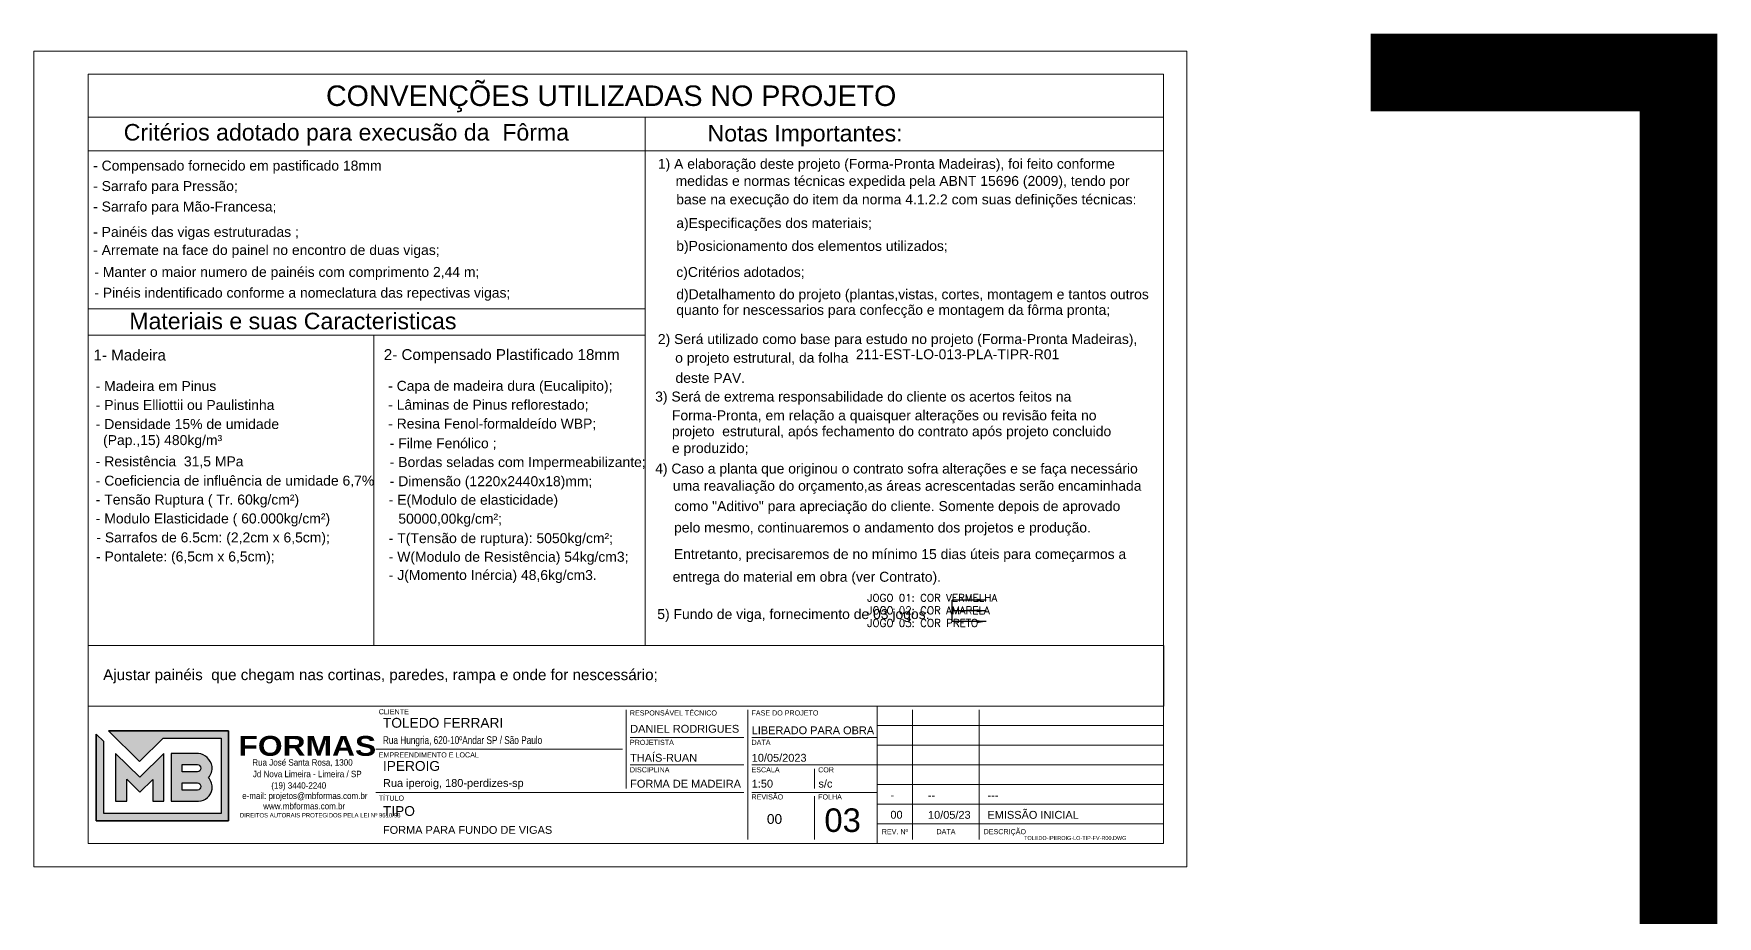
# Model space of a CAD drawing. Extents: x -20676 to 4767, y -817 to 13976.
# Drawn here: x -15921 to -13753, y 8618 to 9755 of the extents above; entities that cross this region are included whole.
import ezdxf
from ezdxf.enums import TextEntityAlignment as Align

# ---------------------------------------------------------------- set-up
doc = ezdxf.new("R2010")
doc.units = 0
doc.layers.get('0').update_dxf_attribs({"lineweight": 13})
for name, color, linetype, lineweight in [('contorno de painel', 7, 'Continuous', 13), ('FOLHA MB', 7, 'Continuous', 13), ('REAPROVEITAMENTO', 1, 'Continuous', 13)]:
    doc.layers.add(name, color=color, linetype=linetype, lineweight=lineweight)
doc.layers.add('MB_LOGO', color=254, linetype='Continuous')
doc.styles.add('ARIAL', font='arial.ttf', dxfattribs={"oblique": 15, "height": 25})
doc.styles.add('MB_C01', font='arial.ttf', dxfattribs={"height": 1.3})
doc.styles.add('MB_C02', font='arial.ttf', dxfattribs={"height": 2})
doc.styles.add('MB_C03', font='arial.ttf', dxfattribs={"height": 2.5})
doc.styles.add('MB_C04', font='arial.ttf', dxfattribs={"height": 6})
doc.styles.add('MB_LOGO', font='ariblk.ttf', dxfattribs={"height": 75})
doc.styles.add('MB_TEXT', font='ARIALN.TTF', dxfattribs={"height": 10})
doc.styles.add('RICARDO', font='arial.ttf', dxfattribs={"width": 0.8})
doc.styles.add('ROMANS', font='romans.shx')
doc.dimstyles.new('PAINEL', dxfattribs={"dimtxt": 7, "dimasz": 3, "dimexe": 3, "dimexo": 3, "dimgap": 3, "dimtad": 1, "dimdec": 1, "dimzin": 12, "dimdsep": 46, "dimtxsty": 'ROMANS', "dimblk": 'DOT', "dimcen": 0, "dimclrd": 4, "dimclre": 4, "dimclrt": 240, "dimadec": 1, "dimazin": 3, "dimtfac": 1, "dimtdec": 1, "dimtmove": 0, "dimatfit": 3, "dimfxl": 0, "dimtolj": 1, "dimtzin": 12, "dimarcsym": 0})

# ---------------------------------------------------------------- blocks, each defined once
blk = doc.blocks.new('LOGO2')
at = {"layer": 'MB_LOGO', "linetype": 'Continuous'}
h = blk.add_hatch(color=256, dxfattribs=at)
h.dxf.hatch_style = 1
h.set_gradient(color1=(242, 132, 69), color2=(247, 180, 141), rotation=90, tint=1)
h.paths.add_polyline_path([(7.48, 9.64), (10.45, 12.57), (17.71, 12.57), (17.71, 3.12), (2.97, 3.12), (2.97, 12.14), (2.04, 13.06), (2.04, 2.19), (18.64, 2.19), (18.64, 13.5), (3.56, 13.5)])
h = blk.add_hatch(color=256, dxfattribs=at)
h.dxf.hatch_style = 1
h.set_gradient(color1=(242, 132, 69), color2=(247, 180, 141), rotation=90, tint=1)
h.paths.add_polyline_path([(10.52, 4.64), (10.52, 10.66), (7.5, 7.68), (4.47, 10.66), (4.47, 4.64), (5.86, 4.64), (5.86, 7.4), (7.51, 5.78), (9.13, 7.37), (9.13, 4.64)])
h = blk.add_hatch(color=256, dxfattribs=at)
h.dxf.hatch_style = 1
h.set_gradient(color1=(242, 132, 69), color2=(247, 180, 141), rotation=90, tint=1)
h.paths.add_polyline_path([(11.42, 10.66), (11.42, 4.64), (14.89, 4.64, 0.350532), (16.57, 6.18, 0.219217), (16.12, 7.6, 0.21502), (16.57, 9.03, 0.319901), (14.85, 10.66)])
h.paths.add_polyline_path([(14.75, 8.33), (12.82, 8.33), (12.82, 9.26), (14.63, 9.26, -1)], flags=16)
h.paths.add_polyline_path([(14.75, 6.04), (12.82, 6.04), (12.82, 6.97), (14.63, 6.97, -1)], flags=16)
blk.add_lwpolyline([(3.56, 13.5), (18.64, 13.5), (18.64, 2.19), (2.04, 2.19), (2.04, 13.06)], dxfattribs=at)
at = {"layer": 'MB_LOGO', "color": 31, "linetype": 'Continuous', "true_color": 0xf7b48d}
for points in [[(10.45, 12.57), (17.71, 12.57), (17.71, 3.12), (2.97, 3.12), (2.97, 12.14), (2.04, 13.06), (2.04, 2.19), (18.64, 2.19), (18.64, 13.5), (3.56, 13.5), (7.48, 9.64)], [(4.47, 10.66), (4.47, 4.64), (5.86, 4.64), (5.86, 7.4), (7.51, 5.78), (9.13, 7.37), (9.13, 4.64), (10.52, 4.64), (10.52, 10.66), (7.5, 7.68)]]:
    blk.add_lwpolyline(points, close=True, dxfattribs=at)
for points in [[(16.57, 9.03, 0.319901), (14.85, 10.66), (11.42, 10.66), (11.42, 4.64), (14.89, 4.64, 0.350532), (16.57, 6.18, 0.219217), (16.12, 7.6, 0.21502)], [(12.82, 9.26), (14.75, 9.26, -0.880235), (14.75, 8.33), (12.82, 8.33)], [(12.82, 6.97), (14.75, 6.97, -0.880235), (14.75, 6.04), (12.82, 6.04)]]:
    blk.add_lwpolyline(points, format="xyb", close=True, dxfattribs=at)
at = {"layer": 'MB_LOGO', "color": 0, "linetype": 'Continuous', "style": 'MB_LOGO'}
blk.add_text('FORMAS', height=2.496, dxfattribs=at).set_placement((19.88, 10.35))
at = {"layer": 'MB_LOGO', "color": 0, "style": 'MB_TEXT', "width": 1.1}
for s, p in [('Rua José Santa Rosa, 1300', (21.62, 9.12)), ('Jd Nova Limeira - Limeira / SP', (21.69, 7.67)), ('(19) 3440-2240', (24.01, 6.23)), ('e-mail: projetos@mbformas.com.br', (20.35, 4.93)), ('www.mbformas.com.br', (22.99, 3.64))]:
    blk.add_text(s, height=0.7993, dxfattribs=at).set_placement(p)
at = {"layer": 'MB_LOGO', "color": 252, "style": 'MB_TEXT'}
blk.add_text('DIREITOS AUTORAIS PROTEGIDOS PELA LEI Nº 9610/98', height=0.546, dxfattribs=at).set_placement((20.07, 2.62))
blk = doc.blocks.new('A$Ceb89ac90')
at = {"color": 1}
for p, q in [((1086.3, 356.7), (70, 356.7)), ((763, 351.7), (763, 250.7)), ((919.6, 351.7), (919.6, 185)), ((1086.3, 356.7), (1086.3, 179.9)), ((1455, 356.7), (1086.3, 356.7)), ((1131.8, 185), (1131.8, 351.7)), ((1217.6, 351.7), (1217.6, 185)), ((1455, 331.5), (1086.3, 331.5)), ((914.6, 316.3), (768.1, 316.3)), ((1086.3, 316.3), (924.7, 316.3)), ((1455, 306.2), (1086.3, 306.2)), ((758, 301.2), (440.7, 301.2)), ((914.6, 281), (768.1, 281)), ((1086.3, 281), (924.7, 281)), ((1005.5, 275.9), (1005.5, 250.7)), ((1455, 281), (1086.3, 281)), ((914.6, 245.6), (440.7, 245.6)), ((1086.3, 245.6), (924.7, 245.6)), ((1005.5, 240.6), (1005.5, 185)), ((1455, 255.7), (1086.3, 255.7)), ((1455, 230.4), (1086.3, 230.4)), ((1455, 205.2), (1086.3, 205.2))]:
    blk.add_line(p, q, dxfattribs=at)
for points in [[(0, 1199.9), (0, 149.9), (1485, 149.9), (1485, 1199.9)], [(70, 1169.9), (70, 179.9), (1455, 179.9), (1455, 1169.9)]]:
    blk.add_lwpolyline(points, close=True, dxfattribs=at)
at = {"xscale": 10.25810868844649, "yscale": 10.25810868844649, "zscale": 10.25810868844649}
blk.add_blockref('LOGO2', (59.7, 186.5), dxfattribs=at)
at = {"color": 6, "style": 'MB_C01'}
for s, height, p in [('CLIENTE', 6.57, (444.3, 346.1)), ('RESPONSÁVEL TÉCNICO', 6.566, (767.7, 344.6)), ('FASE DO PROJETO', 6.566, (924.3, 344.6)), ('PROJETISTA', 6.57, (767.7, 306.7)), ('DATA', 6.57, (924.3, 306.7)), ('EMPREENDIMENTO E LOCAL', 6.566, (444.3, 290.6)), ('DISCIPLINA', 6.57, (767.7, 271.4)), ('ESCALA', 6.57, (924.3, 271.4)), ('COR', 6.57, (1010.1, 271.4)), ('TÍTULO', 6.57, (444.3, 235)), ('REVISÃO', 6.57, (924.3, 236.5)), ('FOLHA', 6.57, (1010.1, 236.5))]:
    blk.add_text(s, height=height, dxfattribs=at).set_placement(p)
at = {"color": 5, "style": 'MB_C02'}
for s, p in [('DANIEL RODRIGUES', (768.1, 322.4)), ('FORMA DE MADEIRA', (768.1, 251.7))]:
    blk.add_text(s, height=10.102, dxfattribs=at).set_placement(p)
at = {"color": 6, "style": 'MB_C01'}
for s, p in [('REV. Nº', (1109, 195.1)), ('DATA', (1174.7, 195.1)), ('DESCRIÇÃO', (1250.5, 195.1))]:
    blk.add_text(s, height=6.57, dxfattribs=at).set_placement(p, align=Align.MIDDLE_CENTER)
at = {"insert": (1275.3, 189.4), "char_height": 5.051, "width": 210.818, "attachment_point": 1, "style": 'MB_C04'}
blk.add_mtext('TOLEDO-IPEROIG-LO-TIP-FV-R00.DWG', dxfattribs=at)
at = {"color": 5}
for tag, p, height, style in [('REV_05', (1103.1, 338.1), 10.1, 'MB_C02'), ('DATA_REV_05', (1151.5, 337.9), 10.1, 'MB_C02'), ('INFO_REV_05', (1228.1, 337.9), 10.1, 'MB_C02'), ('CLIENTE', (449.7, 328.8), 12.6, 'MB_C03'), ('FASE', (924.6, 320.5), 10.1, 'MB_C02'), ('REV_04', (1103.1, 312.8), 10.1, 'MB_C02'), ('DATA_REV_04', (1151.5, 312.7), 10.1, 'MB_C02'), ('INFO_REV_04', (1228.1, 312.7), 10.1, 'MB_C02'), ('OBRA', (449.7, 273.3), 12.6, 'MB_C03'), ('PROJETISTA', (768, 285.1), 10.1, 'MB_C02'), ('DATA', (924.6, 285.1), 10.1, 'MB_C02'), ('REV_03', (1103.1, 287.6), 10.1, 'MB_C02'), ('DATA_REV_03', (1151.5, 287.4), 10.1, 'MB_C02'), ('INFO_REV_03', (1228.1, 287.4), 10.1, 'MB_C02'), ('ESC', (924.6, 251.8), 10.1, 'MB_C02'), ('COR', (1010.5, 251.8), 10.1, 'MB_C02'), ('REV_02', (1103.1, 262.3), 10.1, 'MB_C02'), ('DATA_REV_02', (1151.5, 262.1), 10.1, 'MB_C02'), ('INFO_REV_02', (1228.1, 262.1), 10.1, 'MB_C02'), ('REV_01', (1103.1, 237.1), 10.1, 'MB_C02'), ('DATA_REV_01', (1151.5, 236.9), 10.1, 'MB_C02'), ('INFO_REV_01', (1228.1, 236.9), 10.1, 'MB_C02'), ('PAVIMENTO', (449.7, 215.3), 12.6, 'MB_C03'), ('REV', (944.1, 205), 12.6, 'MB_C03'), ('FL', (1018.1, 194.7), 30.3, 'MB_C04'), ('REV_00', (1103.1, 211.8), 10.1, 'MB_C02'), ('DATA_REV_00', (1151.5, 211.6), 10.1, 'MB_C02'), ('EMISSÃO_INICIAL', (1228.1, 211.6), 10.1, 'MB_C02')]:
    blk.add_attdef(tag, p, '', height=height, dxfattribs=dict(at, style=style))
at = {"color": 6, "style": 'MB_C02'}
for tag, p in [('ENDEREÇO_CLIENTE', (449.7, 307.8)), ('ENDEREÇO_OBRA', (449.7, 252.7)), ('TIPO_DE_PROJETO', (449.7, 192.3))]:
    blk.add_attdef(tag, p, '', height=10.1, dxfattribs=at)
blk = doc.blocks.new('_Dot')
at = {"color": 0, "linetype": 'ByBlock', "lineweight": -2}
blk.add_line((-0.5, 0), (-1, 0), dxfattribs=at)
at = {"color": 0, "linetype": 'ByBlock', "const_width": 0.5}
blk.add_lwpolyline([(-0.25, 0, 1), (0.25, 0, 1)], format="xyb", close=True, dxfattribs=at)

msp = doc.modelspace()

# ---------------------------------------------------------------- linework, layer by layer
at = {"layer": 'contorno de painel', "const_width": 100}
msp.add_lwpolyline([(-14200.03, 9704.54), (-13803.49, 9704.54), (-13803.49, 4643.85), (-14195, 4643.85)], dxfattribs=at)
at = {"layer": 'FOLHA MB', "color": 0}
for p, q in [((-15851.4, 9647.14), (-14486.4, 9647.14)), ((-15133.93, 9603.95), (-15133.93, 9039.69)), ((-15483.59, 9366.28), (-15483.59, 8966.8))]:
    msp.add_line(p, q, dxfattribs=at)
for points in [[(-15133.93, 9603.95), (-15851.4, 9603.95), (-15851.4, 9647.14), (-15133.93, 9647.14)], [(-15133.93, 9603.95), (-14466.4, 9603.95), (-14466.4, 9647.14), (-15133.93, 9647.14)], [(-15133.93, 9366.28), (-15851.4, 9366.28), (-15851.4, 9400.38), (-15133.93, 9400.38)], [(-15133.93, 8966.8), (-15851.4, 8966.8), (-15851.4, 9366.28), (-15133.93, 9366.28)]]:
    msp.add_lwpolyline(points, close=True, dxfattribs=at)
at = {"layer": 'FOLHA MB'}
msp.add_lwpolyline([(-15851.4, 8966.8), (-14466.38, 8966.8), (-14466.38, 8889.05), (-15851.4, 8889.05)], close=True, dxfattribs=at)

# ---------------------------------------------------------------- block references
ref = msp.add_blockref('A$Ceb89ac90', (-15921.4, 8532.32))
ref.add_attrib('INFO_REV_01', '---', (-14693.27, 8769.21), dxfattribs={"color": 5, "height": 10.102, "style": 'MB_C02'})
ref.add_attrib('DATA_REV_01', '--', (-14769.86, 8769.21), dxfattribs={"color": 5, "height": 10.102, "style": 'MB_C02'})
ref.add_attrib('REV_01', '-', (-14818.25, 8769.38), dxfattribs={"color": 5, "height": 10.1, "style": 'MB_C02'})
ref.add_attrib('EMISSÃO_INICIAL', 'EMISSÃO INICIAL', (-14693.27, 8743.96), dxfattribs={"color": 5, "height": 10.102, "style": 'MB_C02'})
ref.add_attrib('DATA_REV_00', '10/05/23', (-14769.86, 8743.96), dxfattribs={"color": 5, "height": 10.102, "style": 'MB_C02'})
ref.add_attrib('REV_00', '00', (-14818.25, 8744.12), dxfattribs={"color": 5, "height": 10.102, "style": 'MB_C02'})
ref.add_attrib('FL', '03', (-14903.31, 8727), dxfattribs={"color": 5, "height": 30.306, "style": 'MB_C04'})
ref.add_attrib('REV', '00', (-14977.29, 8737.35), dxfattribs={"color": 5, "height": 12.628, "style": 'MB_C03'})
ref.add_attrib('COR', 's/c', (-14910.92, 8784.09), dxfattribs={"color": 5, "height": 10.102, "style": 'MB_C02'})
ref.add_attrib('ESC', '1:50', (-14996.83, 8784.09), dxfattribs={"color": 5, "height": 10.102, "style": 'MB_C02'})
ref.add_attrib('FASE', 'LIBERADO PARA OBRA', (-14996.83, 8852.78), dxfattribs={"color": 5, "height": 10.102, "style": 'MB_C02'})
ref.add_attrib('DATA', '10/05/2023', (-14996.83, 8817.43), dxfattribs={"color": 5, "height": 10.102, "style": 'MB_C02'})
ref.add_attrib('PROJETISTA', 'THAÍS-RUAN', (-15153.41, 8817.43), dxfattribs={"color": 5, "height": 10.102, "style": 'MB_C02'})
ref.add_attrib('TIPO_DE_PROJETO', 'FORMA PARA FUNDO DE VIGAS', (-15471.67, 8724.6), dxfattribs={"color": 6, "height": 10.102, "style": 'MB_C02'})
ref.add_attrib('PAVIMENTO', 'TIPO', (-15471.67, 8747.62), dxfattribs={"color": 5, "height": 12.628, "style": 'MB_C03'})
ref.add_attrib('ENDEREÇO_OBRA', 'Rua iperoig, 180-perdizes-sp', (-15471.67, 8785.01), dxfattribs={"color": 6, "height": 10.102, "style": 'MB_C02'})
ref.add_attrib('OBRA', 'IPEROIG', (-15471.67, 8805.66), dxfattribs={"color": 5, "height": 12.628, "style": 'MB_C03'})
ref.add_attrib('ENDEREÇO_CLIENTE', 'Rua Hungria, 620-10ºAndar SP / São Paulo', (-15471.67, 8840.15), dxfattribs={"color": 6, "height": 10.102, "style": 'MB_C02', "width": 0.75})
ref.add_attrib('CLIENTE', 'TOLEDO FERRARI', (-15471.67, 8861.16), dxfattribs={"color": 5, "height": 12.6276, "style": 'MB_C03'})

# ---------------------------------------------------------------- texts
for s, height, style, p in [('CONVENÇÕES UTILIZADAS NO PROJETO ', 26.3578, 'RICARDO', (-15545, 9661.51)), (' - Compensado fornecido em pastificado 18mm', 12.825, 'ARIAL', (-15849.78, 9578.34)), ('1) A elaboração deste projeto (Forma-Pronta Madeiras), foi feito conforme ', 12.825, 'ARIAL', (-15117.69, 9580.62)), (' - Sarrafo para Pressão;', 12.825, 'ARIAL', (-15849.78, 9551.98)), (' medidas e normas técnicas expedida pela ABNT 15696 (2009), tendo por', 12.825, 'ARIAL', (-15099.83, 9558.62)), (' - Sarrafo para Mão-Francesa;', 12.825, 'ARIAL', (-15849.78, 9525.64)), ('base na execução do item da norma 4.1.2.2 com suas definições técnicas:', 12.825, 'ARIAL', (-15093.97, 9534.85)), ('a)Especificações dos materiais;', 12.825, 'ARIAL', (-15093.97, 9504.37)), (' - Painéis das vigas estruturadas ;', 12.825, 'ARIAL', (-15849.78, 9493.01)), (' - Arremate na face do painel no encontro de duas vigas;', 12.825, 'ARIAL', (-15849.78, 9469.65)), ('b)Posicionamento dos elementos utilizados;', 12.825, 'ARIAL', (-15093.97, 9474.9)), ('- Manter o maior numero de painéis com comprimento 2,44 m;', 12.825, 'ARIAL', (-15843.35, 9441.45)), ('c)Critérios adotados;', 12.825, 'ARIAL', (-15093.97, 9441.32)), ('- Pinéis indentificado conforme a nomeclatura das repectivas vigas;', 12.825, 'ARIAL', (-15843.35, 9414.68)), ('d)Detalhamento do projeto (plantas,vistas, cortes, montagem e tantos outros', 12.825, 'ARIAL', (-15093.97, 9412.69)), ('quanto for nescessarios para confecção e montagem da fôrma pronta;', 12.825, 'ARIAL', (-15093.97, 9392.59)), ('2) Será utilizado como base para estudo no projeto (Forma-Pronta Madeiras), ', 12.825, 'ARIAL', (-15117.69, 9355.05)), (' o projeto estrutural, da folha                             ', 12.825, 'ARIAL', (-15100.34, 9330.96)), ('- Madeira em Pinus', 12.825, 'ARIAL', (-15841.61, 9294.58)), ('- Capa de madeira dura (Eucalipito);', 12.825, 'ARIAL', (-15464.9, 9294.85)), ('deste PAV.', 12.825, 'ARIAL', (-15095.02, 9305.06)), ('- Pinus Elliottii ou Paulistinha', 12.825, 'ARIAL', (-15841.4, 9270.17)), ('- Lâminas de Pinus reflorestado;', 12.825, 'ARIAL', (-15464.9, 9270.52)), ('3) Será de extrema responsabilidade do cliente os acertos feitos na ', 12.825, 'ARIAL', (-15121.13, 9281.04)), ('- Densidade 15%%% de umidade ', 12.825, 'ARIAL', (-15841.4, 9245.65)), ('- Resina Fenol-formaldeído WBP;', 12.825, 'ARIAL', (-15464.9, 9246.18)), ('Forma-Pronta, em relação a quaisquer alterações ou revisão feita no ', 12.825, 'ARIAL', (-15099.56, 9256.85)), ('(Pap.,15) 480kg/m³', 12.825, 'ARIAL', (-15832.04, 9225)), ('projeto  estrutural, após fechamento do contrato após projeto concluido ', 12.825, 'ARIAL', (-15099.56, 9236.38)), ('- Filme Fenólico ;', 12.825, 'ARIAL', (-15462.88, 9220.93)), ('e produzido;', 12.825, 'ARIAL', (-15099.56, 9214.7)), ('- Resistência  31,5 MPa', 12.825, 'ARIAL', (-15841.4, 9197.59)), ('- Bordas seladas com Impermeabilizante;', 12.825, 'ARIAL', (-15462.88, 9196.71)), ('4) Caso a planta que originou o contrato sofra alterações e se faça necessário ', 12.825, 'ARIAL', (-15121.13, 9188.32)), ('- Coeficiencia de influência de umidade 6,7%%%', 12.825, 'ARIAL', (-15841.4, 9172.8)), ('- Dimensão (1220x2440x18)mm;', 12.825, 'ARIAL', (-15462.87, 9172.09)), ('    uma reavaliação do orçamento,as áreas acrescentadas serão encaminhada ', 12.825, 'ARIAL', (-15118.32, 9166.18)), ('- Tensão Ruptura ( Tr. 60kg/cm²)', 12.825, 'ARIAL', (-15841.4, 9148.46)), ('- E(Modulo de elasticidade)', 12.825, 'ARIAL', (-15464.17, 9148.17)), (' como "Aditivo" para apreciação do cliente. Somente depois de aprovado ', 12.825, 'ARIAL', (-15101.55, 9140.01)), ('- Modulo Elasticidade ( 60.000kg/cm²)', 12.825, 'ARIAL', (-15841.4, 9124.12)), ('50000,00kg/cm²;', 12.825, 'ARIAL', (-15451.83, 9123.81)), ('- Sarrafos de 6.5cm: (2,2cm x 6,5cm);', 12.825, 'ARIAL', (-15840.67, 9099.71)), ('- T(Tensão de ruptura): 5050kg/cm²;', 12.825, 'ARIAL', (-15464.17, 9098.76)), (' pelo mesmo, continuaremos o andamento dos projetos e produção. ', 12.825, 'ARIAL', (-15101.84, 9112.46)), ('- Pontalete: (6,5cm x 6,5cm);', 12.825, 'ARIAL', (-15841.11, 9075.18)), ('- W(Modulo de Resistência) 54kg/cm3;', 12.825, 'ARIAL', (-15464.17, 9074.78)), ('Entretanto, precisaremos de no mínimo 15 dias úteis para começarmos a ', 12.825, 'ARIAL', (-15097.12, 9078.28)), ('- J(Momento Inércia) 48,6kg/cm3.', 12.825, 'ARIAL', (-15464.17, 9051.31)), (' entrega do material em obra (ver Contrato). ', 12.825, 'ARIAL', (-15103.53, 9049.06)), ('5) Fundo de viga, fornecimento de 03 jogos: ', 12.825, 'ARIAL', (-15118.44, 9001.03))]:
    msp.add_text(s, height=height, dxfattribs=dict(at, style=style)).set_placement(p)
at = {"layer": 'FOLHA MB', "color": 126, "style": 'ARIAL'}
for s, height, p in [('Critérios adotado para execusão da  Fôrma', 21.28, (-15805.41, 9617)), ('Notas Importantes:', 21.28, (-15053.68, 9615.79)), ('Materiais e suas Caracteristicas', 21.28, (-15798.26, 9374.07)), ('Ajustar painéis  que chegam nas cortinas, paredes, rampa e onde for nescessário; ', 14, (-15831.95, 8922.42))]:
    msp.add_text(s, height=height, dxfattribs=at).set_placement(p)
at = {"layer": 'FOLHA MB', "style": 'ARIAL'}
for s, height, p in [('1- Madeira', 13.973, (-15797.81, 9340.87)), ('2- Compensado Plastificado 18mm', 13.9727, (-15318.7, 9341.47))]:
    msp.add_text(s, height=height, dxfattribs=at).set_placement(p, align=Align.MIDDLE_CENTER)
at = {"layer": 'FOLHA MB', "color": 1, "style": 'ARIAL'}
msp.add_text('211-EST-LO-013-PLA-TIPR-R01', height=12.825, dxfattribs=at).set_placement((-14862.7, 9335.47))
at = {"layer": 'REAPROVEITAMENTO', "color": 7, "insert": (-15208.59, 9065.73), "char_height": 9.7378, "width": 839.4397, "attachment_point": 1, "style": 'ROMANS'}
msp.add_mtext('\\P{\\C1;\\P                                                      JOGO 01: COR VERMELHA\\P                                                      JOGO 02: COR AMARELA\\P                                                      JOGO 03: COR PRETO\\P                                                      }\\P\\P\\P\\P\\P                                ', dxfattribs=at)

# ---------------------------------------------------------------- leaders
at = {"layer": 'REAPROVEITAMENTO', "color": 4}
for points, override in [([(-14695.16, 9025.46), (-14738.52, 9025.46)], {"dimasz": 12, "dimgap": 3, "dimtad": 0, "dimclrd": 256}), ([(-14695.16, 8997.75), (-14738.52, 8997.75), (-14738.52, 9025.54)], {"dimasz": 12, "dimtad": 0, "dimclrd": 256}), ([(-14695.16, 9011.71), (-14738.52, 9011.71)], {"dimasz": 12, "dimgap": 3, "dimtad": 0, "dimclrd": 256})]:
    msp.add_leader(points, dimstyle='PAINEL', override=override, dxfattribs=at)

doc.saveas('drawing.dxf')
